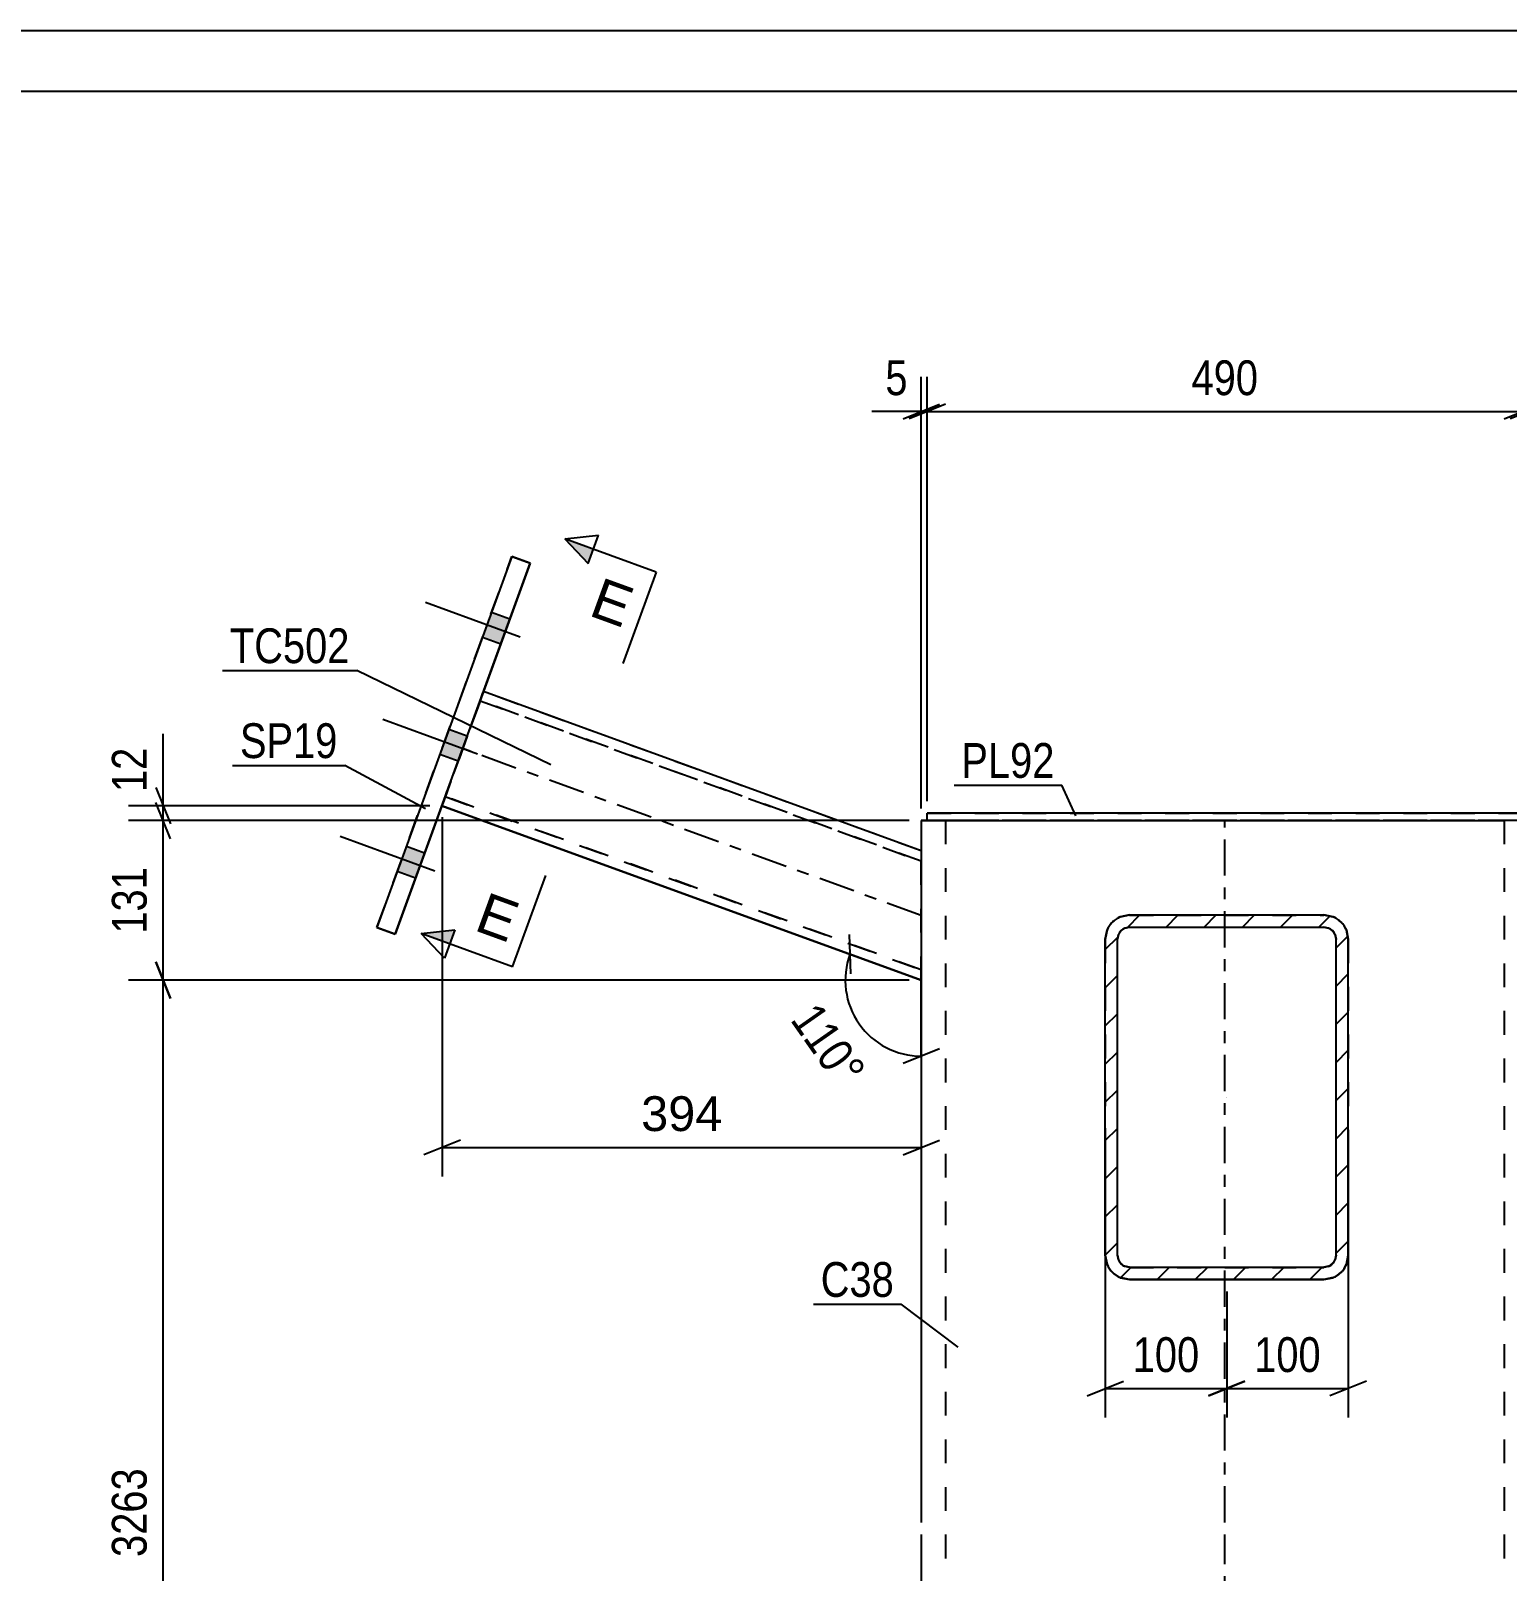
# Model space of a CAD drawing. Header units: millimetres. Extents: x -136 to 458, y -179 to 241.
# Drawn here: x 113.8 to 235.4, y 113.9 to 240.7 of the extents above; entities that cross this region are included whole.
import ezdxf

# ---------------------------------------------------------------- set-up
doc = ezdxf.new("R2010")
doc.units = ezdxf.units.MM
doc.linetypes.add('DXK_LINE_DOT2', pattern=[3.9198, 1.9599, -1.9599])
doc.linetypes.add('DXK_LINE_DOT3', pattern=[5.918699999999999, 2.979, -0.9799, 0.9799, -0.9799])
doc.styles.add('Arial', font='ARIAL.TTF', dxfattribs={"height": 0.2})
doc.styles.add('Arial Narrow', font='ARIALN.TTF', dxfattribs={"height": 0.2})

# ---------------------------------------------------------------- blocks, each defined once
blk = doc.blocks.new('Unknown-284876647-1134')
at = {"color": 5, "linetype": 'Continuous'}
for p, q in [((457.7824379551839, 240.6927635200123), (-136.2175620448161, 240.6927635200123)), ((452.7824379551839, 235.6927635200123), (-131.2175620448161, 235.6927635200123))]:
    blk.add_line(p, q, dxfattribs=at)
blk = doc.blocks.new('Part-284876647-2629 - 2523')
at = {"color": 2, "linetype": 'Continuous'}
for p, q in [((153.4628263508306, 197.4125225905327), (142.3473312497184, 166.8724548586063)), ((143.8508423019711, 166.3252304936702), (154.9663374030833, 196.8652982255962)), ((154.9663373382909, 196.8593170960893), (151.1198282009857, 186.2909484794705)), ((154.9663374030833, 196.8652982255962), (153.4628263508306, 197.4125225905327)), ((154.9644151214401, 196.8600167144219), (154.9663373382909, 196.8593170960893)), ((154.9663374030833, 196.8652982255962), (154.9663373382909, 196.8593170960893)), ((147.6996758621814, 176.8940045619536), (143.8508422371787, 166.3192493641633)), ((142.3473312497184, 166.8724548586063), (143.8508423019711, 166.3252304936702)), ((142.3473312497184, 166.8724548586063), (142.347331184926, 166.8664737290995)), ((142.347331184926, 166.8664737290995), (142.3492534665692, 166.8717552402738)), ((143.8508422371787, 166.3192493641633), (142.347331184926, 166.8664737290995)), ((143.8508423019711, 166.3252304936702), (143.8508422371787, 166.3192493641633))]:
    blk.add_line(p, q, dxfattribs=at)
at = {"color": 7, "linetype": 'DXK_LINE_DOT2'}
for p, q in [((142.3492534665692, 166.8717552402738), (153.4628262860382, 197.4065414610258)), ((153.4628263508306, 197.4125225905327), (153.4628262860382, 197.4065414610258)), ((153.4628262860382, 197.4065414610258), (154.9644151214401, 196.8600167144219)), ((151.1198282009857, 186.2909484794705), (147.6996758621814, 176.8940045619536))]:
    blk.add_line(p, q, dxfattribs=at)
blk = doc.blocks.new('Part-284876647-2549 - 2523')
at = {"linetype": 'Continuous'}
h = blk.add_hatch(dxfattribs=at)
h.set_pattern_fill('', scale=0.7, style=0, pattern_type=0)
h.set_pattern_definition([(45, (202.3238816735409, 139.9003892501765), (-1.571544821187102, 1.571544821187102), [])])
h.paths.add_polyline_path([(202.3238816735409, 165.9003896905714), (202.3238816735351, 139.9003892502876), (202.4761226085132, 139.1350223725969), (202.9096681111625, 138.4861756639662), (203.5585148088053, 138.0526301539748), (204.3238816735351, 137.9003892164195), (220.3238816735351, 137.9003892164195), (221.0892485382662, 138.0526301539748), (221.7380952359091, 138.4861756639662), (222.1716407385583, 139.1350223725969), (222.3238816735351, 139.9003892502876), (222.3238816735409, 165.9003896905714), (222.1716407385627, 166.6657565682622), (221.7380952359135, 167.3146032768929), (221.0892485382706, 167.7481487868839), (220.3238816735409, 167.9003897244395), (204.3238816735409, 167.9003897244395), (203.5585148088111, 167.7481487868839), (202.9096681111683, 167.3146032768929), (202.4761226085176, 166.6657565682622)])
h.paths.add_polyline_path([(203.6167748923546, 166.6074964837322), (203.9411982411753, 166.8242692387278), (204.3238816735409, 166.9003897075056), (220.3238816735409, 166.9003897075056), (220.7065651059065, 166.8242692387278), (221.0309884547272, 166.6074964837322), (221.2477612060525, 166.283073129417), (221.3238816735409, 165.9003896905714), (221.3238816735351, 139.9003892502876), (221.2477612060467, 139.517705811442), (221.0309884547214, 139.1932824571269), (220.7065651059007, 138.9765097021312), (220.3238816735351, 138.9003892333536), (204.3238816735351, 138.9003892333536), (203.9411982411709, 138.9765097021312), (203.6167748923488, 139.1932824571269), (203.4000021410234, 139.517705811442), (203.3238816735351, 139.9003892502876), (203.3238816735409, 165.9003896905714), (203.4000021410292, 166.283073129417)])
at = {"color": 2, "linetype": 'Continuous'}
for p, q in [((204.3238816735409, 167.9003897244395), (203.5585148088111, 167.7481487868839)), ((204.3238816735409, 167.9003897244395), (220.3238816735409, 167.9003897244395)), ((221.0892485382706, 167.7481487868839), (220.3238816735409, 167.9003897244395)), ((202.4761226085176, 166.6657565682622), (202.3238816735409, 165.9003896905714)), ((203.3238816735409, 165.9003896905714), (203.4000021410292, 166.283073129417)), ((203.9411982411753, 166.8242692387278), (204.3238816735409, 166.9003897075056)), ((204.3238816567305, 166.8973087064675), (203.9411982243664, 166.8211882402681)), ((204.3238816567305, 166.8973087064675), (204.3238816735409, 166.9003897075056)), ((204.3238816735409, 166.9003897075056), (220.3238816735409, 166.9003897075056)), ((204.3238816567305, 166.8973087064675), (220.3238816567305, 166.8973087064647)), ((220.3238816567305, 166.8973087064647), (220.3238816735409, 166.9003897075056)), ((220.3238816735409, 166.9003897075056), (220.7065651059065, 166.8242692387278)), ((220.7065650890961, 166.8211882402649), (220.3238816567305, 166.8973087064647)), ((221.2477612060525, 166.283073129417), (221.3238816735409, 165.9003896905714)), ((222.3238816735409, 165.9003896905714), (222.1716407385627, 166.6657565682622)), ((202.3238816735351, 139.9003892502876), (202.3238816735409, 165.9003896905714)), ((203.3238816735351, 139.9003892502876), (203.3238816735409, 165.9003896905714)), ((221.3238816735351, 139.9003892502876), (221.3238816735409, 165.9003896905714)), ((222.3238816735351, 139.9003892502876), (222.3238816735409, 165.9003896905714)), ((202.3238816735351, 139.9003892502876), (202.4761226085132, 139.1350223725969)), ((203.4000021410234, 139.517705811442), (203.3238816735351, 139.9003892502876)), ((221.3238816735351, 139.9003892502876), (221.2477612060467, 139.517705811442)), ((222.1716407385583, 139.1350223725969), (222.3238816735351, 139.9003892502876)), ((204.3238816735351, 138.9003892333536), (203.9411982411709, 138.9765097021312)), ((204.3238816735351, 138.9003892333536), (220.3238816735351, 138.9003892333536)), ((220.7065651059007, 138.9765097021312), (220.3238816735351, 138.9003892333536)), ((203.5585148088053, 138.0526301539748), (204.3238816735351, 137.9003892164195)), ((204.3238816567305, 137.8973091975765), (203.5585147920008, 138.0495501299758)), ((204.3238816567305, 137.8973091975765), (204.3238816735351, 137.9003892164195)), ((204.3238816735351, 137.9003892164195), (220.3238816735351, 137.9003892164195)), ((204.3238816567305, 137.8973091975765), (220.3238816567305, 137.8973091975736)), ((220.3238816735351, 137.9003892164195), (221.0892485382662, 138.0526301539748)), ((221.0892485214617, 138.0495501299725), (220.3238816567305, 137.8973091975736)), ((220.3238816567305, 137.8973091975736), (220.3238816735351, 137.9003892164195))]:
    blk.add_line(p, q, dxfattribs=at)
at = {"color": 7, "linetype": 'DXK_LINE_DOT2'}
for p, q in [((203.5585147920008, 167.7450677571335), (204.3238816567305, 167.8973086895327)), ((204.3238816567305, 167.8973086895327), (204.3238816735409, 167.9003897244395)), ((204.3238816567305, 167.8973086895327), (220.3238816567305, 167.8973086895299)), ((220.3238816567305, 167.8973086895299), (220.3238816735409, 167.9003897244395)), ((220.3238816567305, 167.8973086895299), (221.0892485214617, 167.7450677571302)), ((202.3238816567305, 165.8973087234028), (202.4761225917087, 166.6626755751715)), ((203.4000021242189, 166.2799921492869), (203.3238816567305, 165.8973087234023)), ((203.4000021242189, 166.2799921492869), (203.4000021410292, 166.283073129417)), ((221.2477611892421, 166.2799921492836), (221.2477612060525, 166.283073129417)), ((221.3238816567305, 165.8973087233991), (221.2477611892421, 166.2799921492836)), ((222.1716407217538, 166.6626755751678), (222.3238816567305, 165.8973087233991)), ((202.3238816735409, 165.9003896905714), (202.3238816567305, 139.8973091637073)), ((203.3238816567305, 165.8973087234023), (203.3238816735409, 165.9003896905714)), ((203.3238816567305, 139.8973091637069), (203.3238816567305, 165.8973087234023)), ((221.3238816567305, 165.8973087233991), (221.3238816735409, 165.9003896905714)), ((221.3238816567305, 139.8973091637037), (221.3238816567305, 165.8973087233991)), ((222.3238816735409, 165.9003896905714), (222.3238816567305, 139.8973091637037)), ((202.4761225917087, 139.1319423119386), (202.3238816567305, 139.8973091637073)), ((203.3238816567305, 139.8973091637069), (203.3238816735351, 139.9003892502876)), ((203.3238816567305, 139.8973091637069), (203.4000021242189, 139.5146257378224)), ((221.2477611892421, 139.5146257378191), (221.3238816567305, 139.8973091637037)), ((221.3238816567305, 139.8973091637037), (221.3238816735351, 139.9003892502876)), ((222.3238816567305, 139.8973091637037), (222.1716407217538, 139.131942311935)), ((222.3238816567305, 139.8973091637037), (222.3238816735351, 139.9003892502876)), ((202.4761225917087, 139.1319423119386), (202.4761226085132, 139.1350223725969)), ((203.9411982243664, 138.9734296468416), (204.3238816567305, 138.8973091806417)), ((204.3238816567305, 138.8973091806417), (204.3238816735351, 138.9003892333536)), ((204.3238816567305, 138.8973091806417), (220.3238816567305, 138.8973091806388)), ((220.3238816567305, 138.8973091806388), (220.7065650890961, 138.9734296468383)), ((220.3238816567305, 138.8973091806388), (220.3238816735351, 138.9003892333536)), ((222.1716407217538, 139.131942311935), (222.1716407385583, 139.1350223725969))]:
    blk.add_line(p, q, dxfattribs=at)
at = {"color": 7, "linetype": 'DXK_LINE_DOT3'}
blk.add_line((212.3238816465866, 152.8954685953889), (212.3238816737141, 152.9003894698055), dxfattribs=at)
at = {"color": 2, "linetype": 'Continuous'}
for centre, radius, start, end in [((204.3238816956719, 165.9003897126894), 2.000000016942692, 112.5000004851836, 157.5000004850028), ((220.3238816514141, 165.9003897126962), 2.00000001693487, 22.49999951488204, 67.49999951485486), ((204.3238816846049, 165.9003897016326), 1.000000008469219, 112.5000004851875, 157.5000004850757), ((204.3238816456695, 165.8973087123359), 0.9999999915362535, 112.4999995148444, 157.4999995147305), ((220.3238816624768, 165.9003897016326), 1.000000008469221, 22.4999995149243, 67.49999951481246), ((220.3238816677956, 165.8973087123379), 0.9999999915304345, 22.50000048507797, 67.50000048518125), ((204.3238816845973, 139.9003892392257), 1.000000008467302, 202.4999995149241, 247.4999995149673), ((220.323881662471, 139.9003892392264), 1.000000008469217, 292.5000004851875, 337.5000004850757), ((204.3238816956623, 139.9003892281626), 2.000000016935145, 202.4999995148682, 247.4999995148445), ((204.3238816346023, 139.8973091858301), 1.999999983061351, 202.5000004850749, 247.5000004851719), ((220.3238816514085, 139.9003892281633), 2.000000016936084, 292.5000004851669, 337.5000004851209), ((220.3238816788594, 139.8973091858279), 1.999999983062665, 292.4999995148384, 337.4999995148966)]:
    blk.add_arc(centre, radius, start, end, dxfattribs=at)
at = {"color": 7, "linetype": 'DXK_LINE_DOT2'}
for centre, radius, start, end in [((204.3238816346019, 165.897308701279), 1.999999983061436, 112.4999995148169, 157.4999995148944), ((220.3238816788599, 165.8973087012753), 1.999999983062084, 22.50000048510057, 67.50000048517013), ((204.3238816456692, 139.8973091747737), 0.9999999915360802, 202.5000004852913, 247.5000004851703), ((220.3238816677957, 139.8973091747655), 0.9999999915306192, 292.4999995148097, 337.4999995148842)]:
    blk.add_arc(centre, radius, start, end, dxfattribs=at)
blk = doc.blocks.new('Part-284876647-2555 - 2523')
at = {"color": 2, "linetype": 'Continuous'}
for p, q in [((236.6658816164739, 176.2756521709828), (187.6658816164739, 176.2756521709828)), ((187.6658816164739, 175.6756521811437), (187.6658816164739, 176.2756521709828)), ((187.6658816164739, 175.6756521811437), (189.3425343268706, 175.6756521811437)), ((236.6658816164739, 175.6756521811437), (234.9892289060689, 175.6756521811437)), ((236.6658816164739, 175.6756521811437), (236.6658816164739, 176.2756521709828))]:
    blk.add_line(p, q, dxfattribs=at)
at = {"color": 7, "linetype": 'DXK_LINE_DOT2'}
for p, q in [((187.6658816164739, 176.2666344680341), (236.6658816164739, 176.2666344680341)), ((187.6658816164739, 175.6666344781949), (187.6658816164739, 175.6756521811437)), ((187.6658816164739, 175.6666344781949), (187.6658816164739, 175.6756521811437)), ((236.6658816164739, 175.6666344781949), (187.6658816164739, 175.6666344781949)), ((234.9892289060689, 175.6756521811437), (189.3425343268706, 175.6756521811437)), ((236.6658816164739, 175.6666344781949), (236.6658816164739, 175.6756521811437)), ((236.6658816164739, 175.6756521811437), (236.6658816164739, 175.6666344781949))]:
    blk.add_line(p, q, dxfattribs=at)
blk = doc.blocks.new('Part-284876647-2598 - 2523')
at = {"color": 7, "linetype": 'DXK_LINE_DOT2'}
for p, q in [((150.78085532235, 185.3617057359921), (147.9930176503221, 177.7020758693727)), ((150.7808553313096, 185.3635012529748), (148.0363243373389, 177.8228418683886)), ((150.6761484721313, 185.0741573763991), (150.8242263211419, 185.4810842075241)), ((150.7649146615922, 185.31953597845), (150.6761484797332, 185.0756808522315)), ((150.8242263279478, 185.4824483253398), (150.7649146615922, 185.31953597845)), ((150.7808553313096, 185.3635012529748), (150.9583876950275, 185.8512115054121)), ((150.9583876867052, 185.8495436481656), (150.78085532235, 185.3617057359921)), ((150.8450538152597, 185.5396159648904), (150.8242263279478, 185.4824483253398)), ((150.8242263211419, 185.4810842075241), (150.8450538090155, 185.5383645302083)), ((150.8450538152597, 185.5396159648904), (187.1658816168275, 172.3201308816899)), ((150.8450538090155, 185.5383645302083), (150.8450538152597, 185.5396159648904)), ((187.1658816167912, 172.3188794447485), (150.8450538090155, 185.5383645302083)), ((150.9583876950275, 185.8512115054121), (151.0770110277402, 186.1770361991909)), ((151.0770110203711, 186.175559398241), (150.9583876867052, 185.8495436481656)), ((151.0770110277402, 186.1770361991909), (151.1186660023626, 186.2913714782922)), ((151.1186659961184, 186.2901200436101), (151.0770110203711, 186.175559398241)), ((151.1186659961184, 186.2901200436101), (151.1186660023626, 186.2913714782922)), ((187.1658816167955, 173.17022002944), (151.1186659961184, 186.2901200436101)), ((150.6761484797332, 185.0756808522315), (148.1410311875575, 178.1103902279819)), ((150.6761484721313, 185.0741573763991), (148.1410311799571, 178.1088667521495)), ((147.8587919729836, 177.3350039562153), (148.0363243373389, 177.8228418683886)), ((147.9930176503221, 177.7020758693727), (147.8587919646613, 177.3333360989688)), ((147.9929533385484, 177.7034633968572), (147.9721258506733, 177.6461830741727)), ((147.9721258444291, 177.6449316394906), (147.992953331741, 177.7020992790409)), ((187.1658816167737, 163.3810547424281), (147.9721258506733, 177.6461830741727)), ((147.9721258506733, 177.6461830741727), (147.9721258444291, 177.6449316394906)), ((147.9721258444291, 177.6449316394906), (187.1658816167373, 163.3798033054869)), ((148.1410311875575, 178.1103902279819), (147.9929533385484, 177.7034633968572)), ((147.992953331741, 177.7020992790409), (148.0522649980966, 177.8650116259302)), ((148.0522649980966, 177.8650116259302), (148.1410311799571, 178.1088667521495)), ((147.6985136635705, 176.8944275607709), (147.7401686393177, 177.0089882061399)), ((147.74016863195, 177.00751140519), (147.6985136573263, 176.8931761260891)), ((147.6985136573263, 176.8931761260891), (147.6985136635705, 176.8944275607709)), ((147.7401686393177, 177.0089882061399), (147.8587919729836, 177.3350039562153)), ((147.8587919646613, 177.3333360989688), (147.74016863195, 177.00751140519)), ((187.1658816167315, 162.5284627207953), (187.1658816168319, 173.1714714663814))]:
    blk.add_line(p, q, dxfattribs=at)
at = {"color": 2, "linetype": 'Continuous'}
for p, q in [((187.1658816168319, 173.1714714663814), (151.1186660023626, 186.2913714782922)), ((147.6985136635705, 176.8944275607709), (187.1658816167679, 162.5297141577366)), ((187.1658816167315, 162.5284627207953), (147.6985136573263, 176.8931761260891))]:
    blk.add_line(p, q, dxfattribs=at)
at = {"color": 7, "linetype": 'DXK_LINE_DOT3'}
blk.add_line((187.1658816167824, 167.8499670928928), (149.4085898297971, 181.5922738014121), dxfattribs=at)
blk = doc.blocks.new('Part-284876647-2616 - 2523')
at = {"color": 2, "linetype": 'Continuous'}
for p, q in [((187.1658816164739, 175.6750080595045), (187.4703634864288, 175.67528976771)), ((187.1658816164739, 175.6750080595045), (187.1658816164739, 117.8779832125534)), ((187.4703634864288, 175.67528976771), (187.6658816164739, 175.6753436187747)), ((189.3425343268771, 175.6756521811439), (189.635147887013, 175.6756881632749)), ((189.635147887013, 175.6756881632749), (191.1658816164739, 175.6757441985207)), ((191.1658816164739, 175.6757441985207), (233.1658816164739, 175.6757441985207)), ((233.1658816164739, 175.6757441985207), (234.6966153459348, 175.6756881632749)), ((234.9892289060708, 175.6756521811439), (234.6966153459348, 175.6756881632749)), ((187.1658816164739, 116.8779832125534), (187.1658816164739, 37.49810090762891))]:
    blk.add_line(p, q, dxfattribs=at)
at = {"color": 7, "linetype": 'DXK_LINE_DOT2'}
for p, q in [((187.4703634864288, 175.666996891629), (187.1658816164739, 175.6672785998341)), ((188.3374544917272, 175.6667580709441), (187.4703634864288, 175.666996891629)), ((187.6658816164739, 175.6753436187747), (188.3374544917272, 175.6755285883949)), ((188.3374544917272, 175.6755285883949), (189.3425343268771, 175.6756521811439)), ((189.635147887013, 175.6665984960642), (188.3374544917272, 175.6667580709441)), ((189.3181225514506, 175.6751489136074), (189.1658816164739, 175.6750080595045)), ((189.1658816164739, 175.6750080595045), (189.1658816164739, 117.8779832125534)), ((189.1658816164739, 175.6672785998341), (189.3181225514506, 175.6671377457316)), ((189.7516680541013, 175.6752683239499), (189.3181225514506, 175.6751489136074)), ((189.3181225514506, 175.6671377457316), (189.7516680541013, 175.6670183353892)), ((191.1658816164739, 175.6665424608179), (189.635147887013, 175.6665984960642)), ((190.4005147517442, 175.6753481113898), (189.7516680541013, 175.6752683239499)), ((189.7516680541013, 175.6670183353892), (190.4005147517442, 175.6669385479492)), ((191.1658816164739, 175.6753761290126), (190.4005147517442, 175.6753481113898)), ((190.4005147517442, 175.6669385479492), (191.1658816164739, 175.666910530326)), ((191.1658816164739, 175.6753761290126), (233.1658816164739, 175.6753761290126)), ((191.1658816164739, 175.666910530326), (233.1658816164739, 175.666910530326)), ((191.1658816164739, 175.6665424608179), (233.1658816164739, 175.6665424608179)), ((233.9312484812037, 175.6753481113898), (233.1658816164739, 175.6753761290126)), ((233.1658816164739, 175.666910530326), (233.9312484812037, 175.6669385479492)), ((234.6966153459348, 175.6665984960642), (233.1658816164739, 175.6665424608179)), ((234.5800951788465, 175.6752683239499), (233.9312484812037, 175.6753481113898)), ((233.9312484812037, 175.6669385479492), (234.5800951788465, 175.6670183353892)), ((235.0136406814972, 175.6751489136074), (234.5800951788465, 175.6752683239499)), ((234.5800951788465, 175.6670183353892), (235.0136406814972, 175.6671377457316)), ((235.9943087412206, 175.6667580709441), (234.6966153459348, 175.6665984960642)), ((235.9943087412206, 175.6755285883949), (234.9892289060708, 175.6756521811439)), ((235.1658816164739, 175.6750080595045), (235.0136406814972, 175.6751489136074)), ((235.0136406814972, 175.6671377457316), (235.1658816164739, 175.6672785998341)), ((235.1658816164739, 175.6750080595045), (235.1658816164739, 117.8779832125534)), ((189.1658816164739, 116.8779832125534), (189.1658816164739, 37.49810090762891)), ((235.1658816164739, 116.8779832125534), (235.1658816164739, 37.49810090762891))]:
    blk.add_line(p, q, dxfattribs=at)
at = {"color": 7, "linetype": 'DXK_LINE_DOT3'}
for p, q in [((212.1658816164739, 117.8779832125534), (212.1658816164739, 175.6711433290272)), ((212.1658816164739, 37.49810090762891), (212.1658816164739, 116.8779832125534))]:
    blk.add_line(p, q, dxfattribs=at)
blk = doc.blocks.new('Bolt-284876647-2624 - 2523')
at = {"linetype": 'Continuous'}
for points in [[(152.5380322272641, 190.1923720702688), (153.2904657530471, 192.2596997630349), (151.7869547007842, 192.8069241279747), (151.0345211750011, 190.7395964352086)], [(152.5380322068303, 190.1904857140398), (153.2904657326133, 192.2578134068058), (151.7869546803504, 192.8050377717456), (151.0345211545674, 190.7377100789795)], [(152.538032186395, 190.1885993578107), (153.2904657121781, 192.2559270505768), (151.7869546599152, 192.8031514155165), (151.0345211341321, 190.7358237227505)], [(149.0323760799902, 180.5605045548152), (149.7848096057733, 182.6278322475812), (148.2812985535104, 183.175056612521), (147.5288650277273, 181.1077289197549)], [(149.0323760391212, 180.556731842357), (149.7848095649042, 182.6240595351231), (148.2812985126413, 183.1712839000629), (147.5288649868583, 181.1039562072968)], [(145.5267199327164, 170.9286370393616), (146.2791534584995, 172.9959647321277), (144.7756424062366, 173.5431890970673), (144.0232088804535, 171.4758614043014)], [(145.5267199122826, 170.9267506831325), (146.2791534380656, 172.9940783758986), (144.7756423858027, 173.5413027408383), (144.0232088600197, 171.4739750480723)], [(145.5267198918473, 170.9248643269034), (146.2791534176304, 172.9921920196695), (144.7756423653675, 173.5394163846092), (144.0232088395844, 171.4720886918432)]]:
    blk.add_hatch(color=1, dxfattribs=at).paths.add_polyline_path(points)
at = {"color": 1, "linetype": 'Continuous'}
for p, q in [((154.1358517192926, 190.7814161204417), (146.3363881356795, 193.6201425135593)), ((154.1358516988588, 190.7795297642127), (146.3363881152457, 193.6182561573302)), ((154.1358516784236, 190.7776434079836), (146.3363880948105, 193.6163698011011)), ((153.2904657530471, 192.2596997630349), (151.7869547007842, 192.8069241279747)), ((153.2904657326133, 192.2578134068058), (151.7869546803504, 192.8050377717456)), ((153.2904657121781, 192.2559270505768), (151.7869546599152, 192.8031514155165)), ((152.5380322272641, 190.1923720702688), (151.0345211750011, 190.7395964352086)), ((152.5380322068303, 190.1904857140398), (151.0345211545674, 190.7377100789795)), ((152.538032186395, 190.1885993578107), (151.0345211341321, 190.7358237227505)), ((150.6301955720188, 181.1495486049882), (142.8307319884057, 183.9882749981057)), ((150.6301955311497, 181.14577589253), (142.8307319475366, 183.9845022856476)), ((149.7848096057733, 182.6278322475812), (148.2812985535104, 183.175056612521)), ((149.7848095649042, 182.6240595351231), (148.2812985126413, 183.1712839000629)), ((149.0323760799902, 180.5605045548152), (147.5288650277273, 181.1077289197549)), ((149.0323760391212, 180.556731842357), (147.5288649868583, 181.1039562072968)), ((147.1245394247449, 171.5176810895345), (139.3250758411318, 174.3564074826521)), ((147.1245394043111, 171.5157947333054), (139.325075820698, 174.354521126423)), ((147.1245393838759, 171.5139083770763), (139.3250758002628, 174.3526347701939)), ((146.2791534584995, 172.9959647321277), (144.7756424062366, 173.5431890970673)), ((146.2791534380656, 172.9940783758986), (144.7756423858027, 173.5413027408383)), ((146.2791534176304, 172.9921920196695), (144.7756423653675, 173.5394163846092)), ((145.5267199327164, 170.9286370393616), (144.0232088804535, 171.4758614043014)), ((145.5267199122826, 170.9267506831325), (144.0232088600197, 171.4739750480723)), ((145.5267198918473, 170.9248643269034), (144.0232088395844, 171.4720886918432))]:
    blk.add_line(p, q, dxfattribs=at)
blk = doc.blocks.new('Part-284876647-2677 - 2523')
at = {"color": 7, "linetype": 'DXK_LINE_DOT2'}
for p, q in [((204.3238817563122, 167.8812644865496), (203.5585148915824, 167.7290235541497)), ((204.3238817563122, 167.8812644865496), (220.3238817563122, 167.8812644865467)), ((204.3238817745894, 167.8779836997766), (204.3238817563122, 167.8812644865496)), ((220.3238817563122, 167.8812644865467), (220.3238817745894, 167.8779836997766)), ((221.0892486210419, 167.7290235541464), (220.3238817563122, 167.8812644865467)), ((202.4761226912904, 166.6466313721791), (202.3238817563122, 165.881264520405)), ((203.3238817563122, 165.881264520405), (203.4000022238005, 166.263947946292)), ((203.4000022420792, 166.2606671058753), (203.4000022238005, 166.263947946292)), ((203.9411983239466, 166.8051440372766), (204.3238817563122, 166.8812645034771)), ((204.3238817745908, 166.8779836835359), (204.3238817563122, 166.8812645034771)), ((204.3238817563122, 166.8812645034771), (220.3238817563122, 166.8812645034743)), ((220.3238817745908, 166.8779836835359), (220.3238817563122, 166.8812645034743)), ((220.3238817563122, 166.8812645034743), (220.7065651886778, 166.805144037274)), ((221.2477613071025, 166.2606671058753), (221.2477612888238, 166.2639479462889)), ((221.2477612888238, 166.2639479462889), (221.3238817563122, 165.8812645204013)), ((222.3238817563122, 165.8812645204013), (222.1716408213354, 166.6466313721759)), ((202.3238817563122, 165.881264520405), (202.3238817745952, 139.8779832450351)), ((203.3238817745908, 165.8779836672949), (203.3238817563122, 165.881264520405)), ((203.3238817563122, 139.8812649605222), (203.3238817563122, 165.881264520405)), ((221.3238817745908, 165.8779836672949), (221.3238817563122, 165.8812645204013)), ((221.3238817563122, 139.881264960519), (221.3238817563122, 165.8812645204013)), ((222.3238817563122, 165.8812645204013), (222.3238817745952, 139.8779832450351)), ((202.3238817563122, 139.8812649605222), (202.4761226912904, 139.1158981087477)), ((203.3238817745952, 139.8779832450351), (203.3238817563122, 139.8812649605222)), ((203.4000022238005, 139.4985815346348), (203.3238817563122, 139.8812649605222)), ((221.3238817563122, 139.881264960519), (221.2477612888238, 139.4985815346319)), ((221.3238817745952, 139.8779832450351), (221.3238817563122, 139.881264960519)), ((222.1716408213354, 139.1158981087444), (222.3238817563122, 139.8812649605185)), ((202.4761227095734, 139.1126163678748), (202.4761226912904, 139.1158981087477)), ((204.3238817563122, 138.8812649774493), (203.9411983239466, 138.9573854436496)), ((204.3238817745952, 138.877983228794), (204.3238817563122, 138.8812649774493)), ((204.3238817563122, 138.8812649774493), (220.3238817563122, 138.8812649774465)), ((220.7065651886778, 138.9573854436466), (220.3238817563122, 138.8812649774465)), ((220.3238817745952, 138.877983228794), (220.3238817563122, 138.8812649774465)), ((222.1716408396185, 139.1126163678748), (222.1716408213354, 139.1158981087444)), ((203.5585148915824, 138.0335059267775), (204.3238817563122, 137.8812649943769)), ((204.3238817563122, 137.8812649943769), (220.3238817563122, 137.881264994374)), ((204.3238817745952, 137.8779832125534), (204.3238817563122, 137.8812649943769)), ((220.3238817563122, 137.881264994374), (221.0892486210419, 138.0335059267742)), ((220.3238817745952, 137.8779832125534), (220.3238817563122, 137.881264994374))]:
    blk.add_line(p, q, dxfattribs=at)
at = {"color": 7, "linetype": 'DXK_LINE_DOT3'}
blk.add_line((212.3238817844043, 152.876181167883), (212.323881745643, 152.8830670271033), dxfattribs=at)
at = {"color": 7, "linetype": 'DXK_LINE_DOT2'}
for centre, radius, start, end in [((204.3238817342004, 165.8812644982844), 1.999999983077848, 112.4999995151436, 157.4999995150186), ((220.3238817784272, 165.8812644982818), 1.999999983075986, 22.50000048498584, 67.50000048493445), ((204.3238817452594, 165.8812645093397), 0.9999999915443059, 112.4999995152508, 157.4999995148405), ((220.3238817673648, 165.8812645093373), 0.9999999915442589, 22.50000048511659, 67.50000048473338), ((204.3238817341938, 139.8812649826366), 1.999999983069481, 202.5000004848991, 247.5000004849626), ((204.3238817452594, 139.8812649715861), 0.9999999915440051, 202.50000048511, 247.5000004847387), ((220.323881767365, 139.8812649715831), 0.9999999915438822, 292.4999995152614, 337.499999514901), ((220.3238817784211, 139.8812649826453), 1.999999983084202, 292.4999995151575, 337.4999995149035)]:
    blk.add_arc(centre, radius, start, end, dxfattribs=at)
blk = doc.blocks.new('StraightDimension-284876647-2755 - 2523')
at = {"color": 7, "linetype": 'Continuous'}
for p, q in [((187.1658816164739, 176.6711433296693), (187.1658816164739, 212.1980170907875)), ((187.6658816164739, 177.275652170983), (187.6658816164739, 212.1980170907875)), ((187.1658816164739, 209.3480170907876), (183.0877566164739, 209.3480170907876)), ((187.1658816164739, 209.3480170907876), (183.0877566164739, 209.3480170907876)), ((185.6658815568693, 208.7480170669457), (188.6658816760786, 209.9480171146294)), ((189.1658816760786, 209.9480171146294), (186.1658815568693, 208.7480170669457)), ((187.1658816164739, 209.3480170907876), (187.6658816164739, 209.3480170907876))]:
    blk.add_line(p, q, dxfattribs=at)
at = {"color": 0}
blk.add_wipeout([(186.64088161647388, 210.0980170907876), (186.64088161647388, 214.29801709078754), (183.6127566164739, 214.29801709078754), (183.6127566164739, 210.0980170907876)], dxfattribs=at)
at = {"color": 3, "style": 'Arial Narrow'}
blk.add_text('5', height=2.86328125, dxfattribs=at).set_placement((184.2127566164739, 210.6980170907875))
blk = doc.blocks.new('StraightDimension-284876647-2766 - 2523')
at = {"color": 7, "linetype": 'Continuous'}
for p, q in [((222.3238818047657, 149.4499909071114), (222.3238818047657, 126.5183463060064)), ((212.3238817041275, 136.9060318231461), (212.3238817041275, 126.5183463060064)), ((210.8238816445229, 128.3183462821646), (213.8238817637322, 129.5183463298483)), ((223.8238818643703, 129.5183463298483), (220.823881745161, 128.3183462821646)), ((212.3238817041275, 128.9183463060064), (222.3238818047657, 128.9183463060064))]:
    blk.add_line(p, q, dxfattribs=at)
at = {"color": 0}
blk.add_wipeout([(220.6660692544466, 129.6683463060064), (220.6660692544466, 133.86834630600634), (213.9816942544466, 133.86834630600634), (213.9816942544466, 129.6683463060064)], dxfattribs=at)
at = {"color": 3, "style": 'Arial Narrow'}
blk.add_text('100', height=2.86328125, dxfattribs=at).set_placement((214.5816942544466, 130.2683463060064))
blk = doc.blocks.new('StraightDimension-284876647-5692 - 2523')
at = {"color": 7, "linetype": 'Continuous'}
for p, q in [((147.7193411514441, 175.9517078834554), (147.7193411514441, 146.3581391743866)), ((187.1658816457095, 161.5300086028134), (187.1658816457095, 146.3581391743866)), ((149.2193412110487, 149.3581391982285), (146.2193410918395, 148.1581391505448)), ((147.7193411514441, 148.7581391743866), (187.1658816457095, 148.7581391743866)), ((185.6658815861049, 148.1581391505448), (188.6658817053142, 149.3581391982285))]:
    blk.add_line(p, q, dxfattribs=at)
at = {"color": 0}
blk.add_wipeout([(171.3780606173268, 149.5081391743866), (171.3780606173268, 153.70813917438653), (163.50716217982682, 153.70813917438653), (163.50716217982682, 149.5081391743866)], dxfattribs=at)
at = {"color": 3, "style": 'Arial'}
blk.add_text('394', height=2.865234375, dxfattribs=at).set_placement((164.1071621798268, 150.1081391743866))
blk = doc.blocks.new('StraightDimension-284876647-2741 - 2523')
at = {"color": 7, "linetype": 'Continuous'}
for p, q in [((236.6658816164739, 177.275652170983), (236.6658816164739, 212.1980170907875)), ((237.1658816164739, 176.6711433296693), (237.1658816164739, 212.1980170907875)), ((235.1658815568693, 208.7480170669457), (238.1658816760786, 209.9480171146294)), ((238.6658816760786, 209.9480171146294), (235.6658815568693, 208.7480170669457)), ((236.6658816164739, 209.3480170907876), (237.1658816164739, 209.3480170907876)), ((237.1658816164739, 209.3480170907876), (241.2440066164739, 209.3480170907876)), ((237.1658816164739, 209.3480170907876), (241.2440066164739, 209.3480170907876))]:
    blk.add_line(p, q, dxfattribs=at)
at = {"color": 0}
blk.add_wipeout([(240.71900661647388, 210.0980170907876), (240.71900661647388, 214.29801709078754), (237.6908816164739, 214.29801709078754), (237.6908816164739, 210.0980170907876)], dxfattribs=at)
at = {"color": 3, "style": 'Arial Narrow'}
blk.add_text('5', height=2.86328125, dxfattribs=at).set_placement((238.2908816164739, 210.6980170907875))
blk = doc.blocks.new('StraightDimension-284876647-2747 - 2523')
at = {"color": 7, "linetype": 'Continuous'}
for p, q in [((187.6658816164739, 177.275652170983), (187.6658816164739, 212.1980170907875)), ((236.6658816164739, 177.275652170983), (236.6658816164739, 212.1980170907875)), ((189.1658816760786, 209.9480171146294), (186.1658815568693, 208.7480170669457)), ((187.6658816164739, 209.3480170907876), (236.6658816164739, 209.3480170907876)), ((235.1658815568693, 208.7480170669457), (238.1658816760786, 209.9480171146294))]:
    blk.add_line(p, q, dxfattribs=at)
at = {"color": 0}
blk.add_wipeout([(215.50806911647385, 210.0980170907876), (215.50806911647385, 214.2980170907875), (208.82369411647386, 214.2980170907875), (208.82369411647386, 210.0980170907876)], dxfattribs=at)
at = {"color": 3, "style": 'Arial Narrow'}
blk.add_text('490', height=2.86328125, dxfattribs=at).set_placement((209.4236941164739, 210.6980170907875))
blk = doc.blocks.new('AngleDimension-284876647-4980 - 2523')
at = {"color": 7, "linetype": 'Continuous'}
for p, q in [((181.2410359714954, 166.2771831447507), (181.3426235455189, 163.0476815122227)), ((186.2261872106711, 162.8665022549932), (181.2918297585072, 164.6624323284867)), ((181.2918297585072, 164.6624323284867), (187.1658816164739, 162.524487016001)), ((187.1658816164739, 156.2734634686719), (187.1658816164739, 162.524487016001)), ((188.6658816760786, 156.8734634925138), (185.6658815568693, 155.67346344483))]:
    blk.add_line(p, q, dxfattribs=at)
blk.add_arc((187.1658816164739, 162.524487016001), 6.251023547329055, 160.0002990311246, 270.0000000000003, dxfattribs=at)
at = {"color": 0}
blk.add_wipeout([(180.244471762669, 152.6197795920797), (183.68483545393644, 155.0289075819982), (178.93144578297972, 161.81700240420733), (175.4910820917123, 159.40787441428887)], dxfattribs=at)
at = {"color": 3, "style": 'Arial Narrow'}
blk.add_text('110°', height=2.86328125, rotation=-54.99821875460771, dxfattribs=at).set_placement((176.3267237604532, 159.2605550283818))
blk = doc.blocks.new('StraightDimension-284876647-2762 - 2523')
at = {"color": 7, "linetype": 'Continuous'}
for p, q in [((202.323881804073, 150.3575155041351), (202.323881804073, 126.5183463060064)), ((212.3238817041275, 136.9060318231461), (212.3238817041275, 126.5183463060064)), ((200.8238817444684, 128.3183462821646), (203.8238818636777, 129.5183463298483)), ((213.8238817637322, 129.5183463298483), (210.8238816445229, 128.3183462821646)), ((202.323881804073, 128.9183463060064), (212.3238817041275, 128.9183463060064))]:
    blk.add_line(p, q, dxfattribs=at)
at = {"color": 0}
blk.add_wipeout([(210.66606925410028, 129.6683463060064), (210.66606925410028, 133.86834630600634), (203.98169425410023, 133.86834630600634), (203.98169425410023, 129.6683463060064)], dxfattribs=at)
at = {"color": 3, "style": 'Arial Narrow'}
blk.add_text('100', height=2.86328125, dxfattribs=at).set_placement((204.5816942541003, 130.2683463060064))
blk = doc.blocks.new('StraightDimension-284876647-2840 - 2523')
at = {"color": 7, "linetype": 'Continuous'}
for p, q in [((124.7387175612104, 176.8947220152583), (124.7387175612104, 182.8009720152583)), ((124.7387175612104, 176.8947220152583), (124.7387175612104, 182.8009720152583)), ((124.1387175373685, 178.394722074863), (125.3387175850522, 175.3947219556537)), ((146.6985136665406, 176.8947220152583), (121.8887175612103, 176.8947220152583)), ((125.3387175850522, 174.1711432700647), (124.1387175373685, 177.171143389274)), ((124.7387175612104, 175.6711433296693), (124.7387175612104, 176.8947220152583)), ((186.1658816164739, 175.6711433296693), (121.8887175612103, 175.6711433296693))]:
    blk.add_line(p, q, dxfattribs=at)
at = {"color": 0}
blk.add_wipeout([(123.98870192712704, 182.27597421915266), (119.7887019271554, 182.27595879169127), (119.7887197651577, 177.41970879172402), (123.98871976512939, 177.41972421918547)], dxfattribs=at)
at = {"color": 3, "style": 'Arial Narrow'}
blk.add_text('12', height=2.86328125, rotation=90.0002104591497, dxfattribs=at).set_placement((123.3887175612103, 178.0197220152583))
blk = doc.blocks.new('StraightDimension-284876647-2846 - 2523')
at = {"color": 7, "linetype": 'Continuous'}
for p, q in [((125.3387176134846, 174.1711432700647), (124.1387175658008, 177.171143389274)), ((186.1658816164739, 175.6711433296693), (121.8887175896427, 175.6711433296693)), ((124.7387175896427, 162.5300086028134), (124.7387175896427, 175.6711433296693)), ((124.1387175658008, 164.030008662418), (125.3387176134846, 161.0300085432087)), ((186.1658816457095, 162.5300086028134), (121.8887175896427, 162.5300086028134))]:
    blk.add_line(p, q, dxfattribs=at)
at = {"color": 0}
blk.add_wipeout([(123.98869524048139, 172.44276567012326), (119.7886952405097, 172.44275024266187), (119.78871979359009, 165.75837524270696), (123.98871979356171, 165.75839067016835)], dxfattribs=at)
at = {"color": 3, "style": 'Arial Narrow'}
blk.add_text('131', height=2.86328125, rotation=90.0002104591497, dxfattribs=at).set_placement((123.3887175896427, 166.3583884662413))
blk = doc.blocks.new('StraightDimension-284876647-2860 - 2523')
at = {"color": 7, "linetype": 'Continuous'}
for p, q in [((125.3384451889719, 161.0300085432087), (124.1384451412882, 164.030008662418)), ((186.1658816457095, 162.5300086028134), (121.8884451651301, 162.5300086028134)), ((124.7384451651301, 74.86297982682635), (124.7384451651301, 162.5300086028134)), ((124.1384451412882, 76.36297988643099), (125.3384451889719, 73.3629797672217)), ((157.9751835153148, 74.86297982682635), (121.8884451651301, 74.86297982682635))]:
    blk.add_line(p, q, dxfattribs=at)
at = {"color": 0}
blk.add_wipeout([(123.9884161008907, 122.95274641868953), (119.78841610091902, 122.95273099122808), (119.78844736907749, 114.4402309912855), (123.98844736904917, 114.44024641874695)], dxfattribs=at)
at = {"color": 3, "style": 'Arial Narrow'}
blk.add_text('3263', height=2.86328125, rotation=90.0002104591497, dxfattribs=at).set_placement((123.3884451651301, 115.0402442148198))
blk = doc.blocks.new('Mark-284876647-2625 - 2523')
at = {"color": 0}
blk.add_wipeout([(139.10731826624578, 180.81612701531148), (139.10731826624578, 183.8161270153115), (131.06825576624578, 183.8161270153115), (131.06825576624578, 180.81612701531148)], dxfattribs=at)
blk.add_wipeout([(139.10731826624578, 180.81612701531148), (139.10731826624578, 183.8161270153115), (131.06825576624578, 183.8161270153115), (131.06825576624578, 180.81612701531148)], dxfattribs=at)
at = {"color": 30, "linetype": 'Continuous'}
for p in [(130.4682557662458, 180.2161270153115), (146.3492273633006, 176.6274155679691)]:
    blk.add_line(p, (139.7073182662457, 180.2161270153115), dxfattribs=at)
at = {"color": 3, "style": 'Arial Narrow'}
blk.add_text('SP19', height=2.86328125, dxfattribs=at).set_placement((131.0682557662458, 180.8161270153115))
blk = doc.blocks.new('Mark-284876647-2551 - 2523')
at = {"color": 0}
blk.add_wipeout([(198.1493410066261, 179.1867583284572), (198.1493410066261, 182.1867583284572), (190.4735597566261, 182.1867583284572), (190.4735597566261, 179.1867583284572)], dxfattribs=at)
blk.add_wipeout([(198.1493410066261, 179.1867583284572), (198.1493410066261, 182.1867583284572), (190.4735597566261, 182.1867583284572), (190.4735597566261, 179.1867583284572)], dxfattribs=at)
at = {"color": 30, "linetype": 'Continuous'}
for p, q in [((189.8735597566261, 178.5867583284572), (198.749341006626, 178.5867583284571)), ((199.8839344546419, 176.0613547858678), (198.749341006626, 178.5867583284572))]:
    blk.add_line(p, q, dxfattribs=at)
at = {"color": 3, "style": 'Arial Narrow'}
blk.add_text('PL92', height=2.86328125, dxfattribs=at).set_placement((190.4735597566261, 179.1867583284572))
blk = doc.blocks.new('SectionMark-284876647-2952 - 2523')
at = {"linetype": 'Continuous'}
for points in [[(160.1718516526684, 198.0026644619376), (159.7442949902139, 196.8280601454161), (157.8226430196254, 198.8577777868464)], [(148.7731429095186, 166.6848788170907), (148.3455862470642, 165.5102745005693), (145.9963776140213, 166.3653878254781)]]:
    blk.add_hatch(color=6, dxfattribs=at).paths.add_polyline_path(points)
at = {"color": 6, "linetype": 'Continuous'}
for p, q in [((157.8226430196254, 198.8577777868464), (160.5994083151228, 199.177268778459)), ((159.7442949902139, 196.8280601454161), (160.5994083151228, 199.177268778459)), ((157.8226430196254, 198.8577777868464), (159.7442949902139, 196.8280601454161)), ((145.9963776140213, 166.3653878254781), (148.7731429095186, 166.6848788170907)), ((147.9180295846098, 164.3356701840478), (145.9963776140213, 166.3653878254781)), ((148.7731429095186, 166.6848788170907), (147.9180295846098, 164.3356701840478))]:
    blk.add_line(p, q, dxfattribs=at)
at = {"color": 0, "linetype": 'Continuous'}
for points in [[(162.60484883661547, 191.53015058110861), (163.80203165300597, 194.81903387246138), (160.87929357182333, 195.88293657062087), (159.68211075543286, 192.5940532792681)], [(153.17272490255593, 165.6156087948071), (154.36990771894637, 168.9044920861599), (151.44716963776378, 169.9683947843194), (150.2499868213733, 166.67951149296658)]]:
    blk.add_wipeout(points, dxfattribs=at)
at = {"color": 6, "linetype": 'Continuous'}
for p, q in [((165.3401837911305, 196.1216161050812), (157.8226430196254, 198.8577777868464)), ((165.3401837911305, 196.1216161050812), (162.6040221093652, 188.6040753335762)), ((153.5139183855263, 163.6292261437129), (156.2500800672915, 171.1467669152179)), ((153.5139183855263, 163.6292261437129), (145.9963776140213, 166.3653878254781))]:
    blk.add_line(p, q, dxfattribs=at)
at = {"color": 3, "linetype": 'Continuous', "style": 'Arial'}
for p in [(159.6821107554329, 192.5940532792681), (150.2499868213733, 166.6795114929666)]:
    blk.add_text('E', height=3.3427734375, rotation=-20.00195662801704, dxfattribs=at).set_placement(p)
blk = doc.blocks.new('Mark-284876647-2594 - 2523')
at = {"color": 0}
blk.add_wipeout([(140.1043923410742, 188.63256107378888), (140.1043923410742, 191.63256107378888), (130.2401345285742, 191.63256107378888), (130.2401345285742, 188.63256107378888)], dxfattribs=at)
blk.add_wipeout([(140.1043923410742, 188.63256107378888), (140.1043923410742, 191.63256107378888), (130.2401345285742, 191.63256107378888), (130.2401345285742, 188.63256107378888)], dxfattribs=at)
at = {"color": 30, "linetype": 'Continuous'}
for p in [(129.6401345285742, 188.0325610737889), (156.6735412996526, 180.2676456883224)]:
    blk.add_line(p, (140.7043923410742, 188.0325610737889), dxfattribs=at)
at = {"color": 3, "style": 'Arial Narrow'}
blk.add_text('TC502', height=2.86328125, dxfattribs=at).set_placement((130.2401345285742, 188.6325610737889))
blk = doc.blocks.new('Mark-284876647-2612 - 2523')
at = {"color": 0}
blk.add_wipeout([(184.92104052188787, 136.45565373917026), (184.92104052188787, 139.4556537391703), (178.89174364688787, 139.4556537391703), (178.89174364688787, 136.45565373917026)], dxfattribs=at)
blk.add_wipeout([(184.92104052188787, 136.45565373917026), (184.92104052188787, 139.4556537391703), (178.89174364688787, 139.4556537391703), (178.89174364688787, 136.45565373917026)], dxfattribs=at)
at = {"color": 30, "linetype": 'Continuous'}
for p in [(178.2917436468879, 135.8556537391702), (190.2014323195895, 132.3152075595599)]:
    blk.add_line(p, (185.5210405218879, 135.8556537391703), dxfattribs=at)
at = {"color": 3, "style": 'Arial Narrow'}
blk.add_text('C38', height=2.86328125, dxfattribs=at).set_placement((178.8917436468879, 136.4556537391703))

msp = doc.modelspace()

# ---------------------------------------------------------------- block references
for name in ['Unknown-284876647-1134', 'Part-284876647-2629 - 2523', 'Bolt-284876647-2624 - 2523', 'Part-284876647-2598 - 2523', 'Part-284876647-2616 - 2523', 'Part-284876647-2555 - 2523', 'Part-284876647-2549 - 2523', 'Part-284876647-2677 - 2523']:
    msp.add_blockref(name, (0, 0))

# ---------------------------------------------------------------- next in the draw order: block references
for name in ['StraightDimension-284876647-2755 - 2523', 'StraightDimension-284876647-2741 - 2523', 'StraightDimension-284876647-5692 - 2523', 'StraightDimension-284876647-2766 - 2523']:
    msp.add_blockref(name, (0, 0))

# ---------------------------------------------------------------- next in the draw order: block references
for name in ['StraightDimension-284876647-2747 - 2523', 'AngleDimension-284876647-4980 - 2523', 'StraightDimension-284876647-2762 - 2523']:
    msp.add_blockref(name, (0, 0))

# ---------------------------------------------------------------- next in the draw order: block references
for name in ['StraightDimension-284876647-2840 - 2523', 'Mark-284876647-2551 - 2523']:
    msp.add_blockref(name, (0, 0))

# ---------------------------------------------------------------- next in the draw order: block references
msp.add_blockref('StraightDimension-284876647-2846 - 2523', (0, 0))

# ---------------------------------------------------------------- next in the draw order: block references
for name in ['Mark-284876647-2625 - 2523', 'StraightDimension-284876647-2860 - 2523']:
    msp.add_blockref(name, (0, 0))

# ---------------------------------------------------------------- next in the draw order: block references
for name in ['SectionMark-284876647-2952 - 2523', 'Mark-284876647-2612 - 2523']:
    msp.add_blockref(name, (0, 0))

# ---------------------------------------------------------------- next in the draw order: block references
msp.add_blockref('Mark-284876647-2594 - 2523', (0, 0))

doc.saveas('drawing.dxf')
